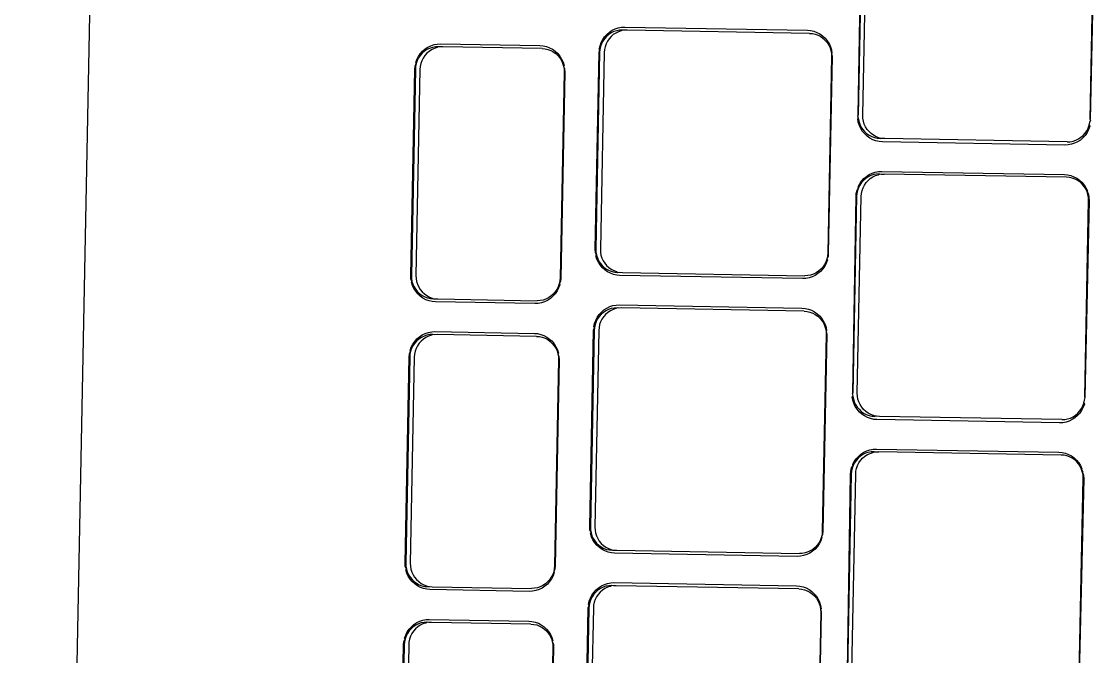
# Model space of a CAD drawing. Header units: millimetres. Extents: x 44692 to 659456, y -26273 to 96111.
# Drawn here: x 257766.3 to 257830.8, y -11809.5 to -11771.4 of the extents above; entities that cross this region are included whole.
import ezdxf

# ---------------------------------------------------------------- set-up
doc = ezdxf.new("R2010")
doc.units = ezdxf.units.MM
doc.header["$LTSCALE"] = 100
doc.layers.add('Muebles', color=112, linetype='Continuous')

msp = doc.modelspace()

# ---------------------------------------------------------------- linework, layer by layer
at = {"layer": 'Muebles'}
for p, q in [((257771.133, -11734.54), (257766.327, -11981.102)), ((257816.834, -11765.188), (257816.604, -11776.993)), ((257816.604, -11776.993), (257816.799, -11765.203)), ((257816.877, -11776.998), (257817.107, -11765.192)), ((257830.541, -11777.239), (257830.771, -11765.433)), ((257830.806, -11765.45), (257830.541, -11777.239)), ((257801.821, -11771.895), (257802.001, -11771.809)), ((257802.001, -11771.809), (257802.191, -11771.747)), ((257802.191, -11771.747), (257802.387, -11771.711)), ((257802.387, -11771.711), (257802.58, -11771.702)), ((257802.58, -11771.702), (257813.552, -11771.895)), ((257801.16, -11772.633), (257801.252, -11772.452)), ((257801.252, -11772.452), (257801.366, -11772.286)), ((257801.363, -11772.398), (257801.262, -11772.546)), ((257801.482, -11772.265), (257801.363, -11772.398)), ((257801.366, -11772.286), (257801.5, -11772.136)), ((257801.617, -11772.149), (257801.482, -11772.265)), ((257801.5, -11772.136), (257801.653, -11772.005)), ((257801.636, -11772.403), (257801.535, -11772.55)), ((257801.766, -11772.052), (257801.617, -11772.149)), ((257801.755, -11772.27), (257801.636, -11772.403)), ((257801.653, -11772.005), (257801.821, -11771.895)), ((257801.89, -11772.154), (257801.755, -11772.27)), ((257801.926, -11771.975), (257801.766, -11772.052)), ((257802.039, -11772.057), (257801.89, -11772.154)), ((257802.095, -11771.92), (257801.926, -11771.975)), ((257802.199, -11771.98), (257802.039, -11772.057)), ((257802.269, -11771.888), (257802.095, -11771.92)), ((257802.368, -11771.925), (257802.199, -11771.98)), ((257802.446, -11771.88), (257802.269, -11771.888)), ((257802.446, -11771.88), (257802.368, -11771.925)), ((257802.542, -11771.893), (257802.446, -11771.88)), ((257802.719, -11771.884), (257802.542, -11771.893)), ((257813.679, -11772.078), (257802.719, -11771.884)), ((257813.552, -11771.895), (257813.745, -11771.912)), ((257813.679, -11772.078), (257813.855, -11772.093)), ((257813.745, -11771.912), (257813.939, -11771.954)), ((257813.855, -11772.093), (257814.028, -11772.131)), ((257813.939, -11771.954), (257814.126, -11772.023)), ((257814.028, -11772.131), (257814.194, -11772.191)), ((257814.126, -11772.023), (257814.303, -11772.115)), ((257814.194, -11772.191), (257814.351, -11772.274)), ((257814.303, -11772.115), (257814.467, -11772.231)), ((257814.351, -11772.274), (257814.497, -11772.376)), ((257814.467, -11772.231), (257814.614, -11772.367)), ((257814.497, -11772.376), (257814.627, -11772.497)), ((257814.614, -11772.367), (257814.743, -11772.522)), ((257790.428, -11773.146), (257790.58, -11773.014)), ((257790.694, -11773.055), (257790.545, -11773.153)), ((257790.58, -11773.014), (257790.748, -11772.903)), ((257790.854, -11772.978), (257790.694, -11773.055)), ((257790.748, -11772.903), (257790.929, -11772.816)), ((257790.967, -11773.06), (257790.818, -11773.158)), ((257791.023, -11772.922), (257790.854, -11772.978)), ((257790.929, -11772.816), (257791.119, -11772.753)), ((257791.128, -11772.983), (257790.967, -11773.06)), ((257791.197, -11772.89), (257791.023, -11772.922)), ((257791.119, -11772.753), (257791.315, -11772.717)), ((257791.296, -11772.927), (257791.128, -11772.983)), ((257791.374, -11772.881), (257791.197, -11772.89)), ((257791.374, -11772.881), (257791.296, -11772.927)), ((257791.315, -11772.717), (257791.508, -11772.707)), ((257791.47, -11772.895), (257791.374, -11772.881)), ((257791.647, -11772.886), (257791.47, -11772.895)), ((257791.508, -11772.707), (257797.484, -11772.813)), ((257797.612, -11772.991), (257791.647, -11772.886)), ((257797.484, -11772.813), (257797.677, -11772.829)), ((257797.612, -11772.991), (257797.788, -11773.006)), ((257797.677, -11772.829), (257797.872, -11772.873)), ((257797.788, -11773.006), (257797.961, -11773.045)), ((257797.872, -11772.873), (257798.059, -11772.942)), ((257797.961, -11773.045), (257798.127, -11773.106)), ((257798.059, -11772.942), (257798.236, -11773.035)), ((257798.127, -11773.106), (257798.284, -11773.189)), ((257798.236, -11773.035), (257798.4, -11773.152)), ((257801.032, -11773.219), (257801.082, -11773.05)), ((257801.049, -11773.022), (257801.092, -11772.824)), ((257801.082, -11773.05), (257801.049, -11773.022)), ((257801.082, -11773.05), (257801.067, -11773.229)), ((257801.12, -11772.874), (257801.082, -11773.05)), ((257801.092, -11772.824), (257801.16, -11772.633)), ((257801.18, -11772.705), (257801.12, -11772.874)), ((257801.262, -11772.546), (257801.18, -11772.705)), ((257801.355, -11773.055), (257801.34, -11773.234)), ((257801.393, -11772.879), (257801.355, -11773.055)), ((257801.453, -11772.71), (257801.393, -11772.879)), ((257801.535, -11772.55), (257801.453, -11772.71)), ((257814.627, -11772.497), (257814.741, -11772.634)), ((257814.741, -11772.634), (257814.836, -11772.785)), ((257814.743, -11772.522), (257814.85, -11772.692)), ((257814.836, -11772.785), (257814.911, -11772.948)), ((257814.85, -11772.692), (257814.935, -11772.876)), ((257814.911, -11772.948), (257814.965, -11773.119)), ((257814.935, -11772.876), (257814.995, -11773.069)), ((257814.965, -11773.119), (257814.996, -11773.295)), ((257814.995, -11773.069), (257815.03, -11773.269)), ((257790.02, -11773.84), (257790.087, -11773.648)), ((257790.108, -11773.715), (257790.048, -11773.886)), ((257790.087, -11773.648), (257790.179, -11773.466)), ((257790.19, -11773.554), (257790.108, -11773.715)), ((257790.179, -11773.466), (257790.293, -11773.297)), ((257790.291, -11773.405), (257790.19, -11773.554)), ((257790.41, -11773.271), (257790.291, -11773.405)), ((257790.293, -11773.297), (257790.428, -11773.146)), ((257790.381, -11773.72), (257790.321, -11773.891)), ((257790.463, -11773.559), (257790.381, -11773.72)), ((257790.545, -11773.153), (257790.41, -11773.271)), ((257790.564, -11773.41), (257790.463, -11773.559)), ((257790.683, -11773.275), (257790.564, -11773.41)), ((257790.818, -11773.158), (257790.683, -11773.275)), ((257798.284, -11773.189), (257798.429, -11773.292)), ((257798.4, -11773.152), (257798.547, -11773.289)), ((257798.429, -11773.292), (257798.56, -11773.414)), ((257798.547, -11773.289), (257798.676, -11773.445)), ((257798.56, -11773.414), (257798.674, -11773.553)), ((257798.674, -11773.553), (257798.769, -11773.705)), ((257798.676, -11773.445), (257798.783, -11773.617)), ((257798.769, -11773.705), (257798.844, -11773.87)), ((257798.783, -11773.617), (257798.868, -11773.802)), ((257800.802, -11785.036), (257801.032, -11773.219)), ((257801.067, -11773.229), (257800.837, -11785.034)), ((257801.34, -11773.234), (257801.11, -11785.039)), ((257815.004, -11773.475), (257814.774, -11785.28)), ((257815.039, -11773.466), (257814.809, -11785.283)), ((257815.03, -11773.269), (257814.996, -11773.295)), ((257814.996, -11773.295), (257815.004, -11773.475)), ((257814.996, -11773.295), (257815.039, -11773.466)), ((257789.719, -11786.612), (257789.96, -11774.238)), ((257789.995, -11774.244), (257789.754, -11786.606)), ((257789.96, -11774.238), (257789.977, -11774.04)), ((257789.977, -11774.04), (257790.048, -11773.886)), ((257790.01, -11774.064), (257789.995, -11774.244)), ((257790.048, -11773.886), (257790.01, -11774.064)), ((257790.048, -11773.886), (257790.02, -11773.84)), ((257790.268, -11774.249), (257790.027, -11786.611)), ((257790.283, -11774.068), (257790.268, -11774.249)), ((257790.321, -11773.891), (257790.283, -11774.068)), ((257798.937, -11774.402), (257798.696, -11786.764)), ((257798.972, -11774.397), (257798.731, -11786.77)), ((257798.844, -11773.87), (257798.898, -11774.042)), ((257798.868, -11773.802), (257798.928, -11773.997)), ((257798.928, -11773.997), (257798.898, -11774.042)), ((257798.898, -11774.042), (257798.929, -11774.221)), ((257798.898, -11774.042), (257798.963, -11774.199)), ((257798.929, -11774.221), (257798.937, -11774.402)), ((257798.963, -11774.199), (257798.972, -11774.397)), ((257816.604, -11776.993), (257816.568, -11777.02)), ((257816.568, -11777.02), (257816.612, -11777.172)), ((257816.577, -11777.217), (257816.612, -11777.172)), ((257816.612, -11777.417), (257816.577, -11777.217)), ((257816.612, -11777.172), (257816.643, -11777.349)), ((257816.673, -11777.61), (257816.612, -11777.417)), ((257816.643, -11777.349), (257816.697, -11777.52)), ((257816.757, -11777.794), (257816.673, -11777.61)), ((257816.697, -11777.52), (257816.772, -11777.683)), ((257816.885, -11777.177), (257816.877, -11776.998)), ((257816.916, -11777.354), (257816.885, -11777.177)), ((257816.97, -11777.525), (257816.916, -11777.354)), ((257817.045, -11777.688), (257816.97, -11777.525)), ((257830.428, -11777.763), (257830.488, -11777.593)), ((257830.488, -11777.593), (257830.526, -11777.418)), ((257830.488, -11777.593), (257830.518, -11777.657)), ((257830.526, -11777.418), (257830.575, -11777.273)), ((257830.575, -11777.273), (257830.541, -11777.239)), ((257816.865, -11777.964), (257816.757, -11777.794)), ((257816.772, -11777.683), (257816.867, -11777.834)), ((257816.994, -11778.119), (257816.865, -11777.964)), ((257816.867, -11777.834), (257816.981, -11777.971)), ((257816.981, -11777.971), (257817.111, -11778.092)), ((257817.141, -11778.255), (257816.994, -11778.119)), ((257817.14, -11777.839), (257817.045, -11777.688)), ((257817.111, -11778.092), (257817.257, -11778.194)), ((257817.254, -11777.976), (257817.14, -11777.839)), ((257817.304, -11778.371), (257817.141, -11778.255)), ((257817.384, -11778.097), (257817.254, -11777.976)), ((257817.257, -11778.194), (257817.414, -11778.276)), ((257817.53, -11778.199), (257817.384, -11778.097)), ((257817.414, -11778.276), (257817.58, -11778.337)), ((257817.687, -11778.281), (257817.53, -11778.199)), ((257817.853, -11778.342), (257817.687, -11778.281)), ((257829.991, -11778.319), (257830.126, -11778.203)), ((257830.242, -11778.2), (257830.107, -11778.35)), ((257830.126, -11778.203), (257830.245, -11778.07)), ((257830.356, -11778.034), (257830.242, -11778.2)), ((257830.245, -11778.07), (257830.346, -11777.922)), ((257830.346, -11777.922), (257830.428, -11777.763)), ((257830.448, -11777.853), (257830.356, -11778.034)), ((257830.518, -11777.657), (257830.448, -11777.853)), ((257817.481, -11778.463), (257817.304, -11778.371)), ((257817.669, -11778.532), (257817.481, -11778.463)), ((257817.58, -11778.337), (257817.753, -11778.375)), ((257817.863, -11778.574), (257817.669, -11778.532)), ((257817.753, -11778.375), (257817.929, -11778.39)), ((257817.929, -11778.39), (257817.853, -11778.342)), ((257818.056, -11778.591), (257817.863, -11778.574)), ((257818.026, -11778.38), (257817.929, -11778.39)), ((257818.202, -11778.395), (257818.026, -11778.38)), ((257829.027, -11778.784), (257818.056, -11778.591)), ((257829.162, -11778.588), (257818.202, -11778.395)), ((257829.221, -11778.775), (257829.027, -11778.784)), ((257829.162, -11778.588), (257829.339, -11778.58)), ((257829.417, -11778.739), (257829.221, -11778.775)), ((257829.339, -11778.58), (257829.513, -11778.548)), ((257829.606, -11778.677), (257829.417, -11778.739)), ((257829.513, -11778.548), (257829.682, -11778.493)), ((257829.787, -11778.591), (257829.606, -11778.677)), ((257829.682, -11778.493), (257829.842, -11778.416)), ((257829.955, -11778.481), (257829.787, -11778.591)), ((257829.842, -11778.416), (257829.991, -11778.319)), ((257830.107, -11778.35), (257829.955, -11778.481)), ((257816.807, -11780.946), (257816.941, -11780.796)), ((257817.059, -11780.785), (257816.924, -11780.901)), ((257816.941, -11780.796), (257817.094, -11780.665)), ((257817.208, -11780.688), (257817.059, -11780.785)), ((257817.094, -11780.665), (257817.262, -11780.555)), ((257817.197, -11780.906), (257817.332, -11780.79)), ((257817.368, -11780.611), (257817.208, -11780.688)), ((257817.262, -11780.555), (257817.442, -11780.469)), ((257817.332, -11780.79), (257817.481, -11780.693)), ((257817.537, -11780.557), (257817.368, -11780.611)), ((257817.442, -11780.469), (257817.632, -11780.407)), ((257817.481, -11780.693), (257817.641, -11780.616)), ((257817.711, -11780.525), (257817.537, -11780.557)), ((257817.632, -11780.407), (257817.828, -11780.371)), ((257817.641, -11780.616), (257817.81, -11780.561)), ((257817.887, -11780.516), (257817.711, -11780.525)), ((257817.81, -11780.561), (257817.887, -11780.516)), ((257817.828, -11780.371), (257818.021, -11780.362)), ((257817.887, -11780.516), (257817.984, -11780.529)), ((257817.984, -11780.529), (257818.16, -11780.521)), ((257818.021, -11780.362), (257828.993, -11780.555)), ((257829.121, -11780.714), (257818.16, -11780.521)), ((257828.993, -11780.555), (257829.186, -11780.572)), ((257829.297, -11780.729), (257829.121, -11780.714)), ((257829.186, -11780.572), (257829.38, -11780.614)), ((257829.47, -11780.767), (257829.297, -11780.729)), ((257829.38, -11780.614), (257829.567, -11780.683)), ((257829.636, -11780.828), (257829.47, -11780.767)), ((257829.567, -11780.683), (257829.744, -11780.775)), ((257829.793, -11780.91), (257829.636, -11780.828)), ((257829.744, -11780.775), (257829.908, -11780.891)), ((257816.49, -11781.682), (257816.533, -11781.484)), ((257816.533, -11781.484), (257816.622, -11781.342)), ((257816.622, -11781.342), (257816.562, -11781.511)), ((257816.601, -11781.293), (257816.693, -11781.112)), ((257816.622, -11781.342), (257816.601, -11781.293)), ((257816.703, -11781.182), (257816.622, -11781.342)), ((257816.693, -11781.112), (257816.807, -11780.946)), ((257816.805, -11781.034), (257816.703, -11781.182)), ((257816.924, -11780.901), (257816.805, -11781.034)), ((257816.835, -11781.516), (257816.895, -11781.346)), ((257816.895, -11781.346), (257816.976, -11781.187)), ((257816.976, -11781.187), (257817.078, -11781.039)), ((257817.078, -11781.039), (257817.197, -11780.906)), ((257829.938, -11781.012), (257829.793, -11780.91)), ((257829.908, -11780.891), (257830.055, -11781.027)), ((257830.069, -11781.133), (257829.938, -11781.012)), ((257830.055, -11781.027), (257830.184, -11781.182)), ((257830.183, -11781.27), (257830.069, -11781.133)), ((257830.278, -11781.421), (257830.183, -11781.27)), ((257830.184, -11781.182), (257830.291, -11781.352)), ((257830.353, -11781.584), (257830.278, -11781.421)), ((257830.291, -11781.352), (257830.376, -11781.536)), ((257816.509, -11781.865), (257816.279, -11793.671)), ((257816.279, -11793.671), (257816.474, -11781.879)), ((257816.474, -11781.879), (257816.49, -11781.682)), ((257816.524, -11781.686), (257816.509, -11781.865)), ((257816.562, -11781.511), (257816.524, -11781.686)), ((257816.552, -11793.676), (257816.782, -11781.87)), ((257816.782, -11781.87), (257816.797, -11781.691)), ((257816.797, -11781.691), (257816.835, -11781.516)), ((257830.216, -11793.917), (257830.446, -11782.111)), ((257830.48, -11782.126), (257830.216, -11793.917)), ((257830.376, -11781.536), (257830.353, -11781.584)), ((257830.407, -11781.755), (257830.353, -11781.584)), ((257830.353, -11781.584), (257830.437, -11781.729)), ((257830.438, -11781.932), (257830.407, -11781.755)), ((257830.437, -11781.729), (257830.472, -11781.929)), ((257830.446, -11782.111), (257830.438, -11781.932)), ((257830.472, -11781.929), (257830.48, -11782.126)), ((257800.811, -11785.233), (257800.802, -11785.036)), ((257800.876, -11785.391), (257800.811, -11785.233)), ((257800.837, -11785.034), (257800.845, -11785.214)), ((257800.845, -11785.214), (257800.876, -11785.391)), ((257801.11, -11785.039), (257801.118, -11785.219)), ((257801.118, -11785.219), (257801.149, -11785.395)), ((257814.774, -11785.28), (257814.759, -11785.459)), ((257814.809, -11785.283), (257814.792, -11785.48)), ((257800.846, -11785.433), (257800.876, -11785.391)), ((257800.907, -11785.626), (257800.846, -11785.433)), ((257800.876, -11785.391), (257800.93, -11785.562)), ((257800.991, -11785.81), (257800.907, -11785.626)), ((257800.93, -11785.562), (257801.005, -11785.724)), ((257801.099, -11785.98), (257800.991, -11785.81)), ((257801.005, -11785.724), (257801.1, -11785.875)), ((257801.227, -11786.135), (257801.099, -11785.98)), ((257801.1, -11785.875), (257801.214, -11786.012)), ((257801.149, -11785.395), (257801.203, -11785.567)), ((257801.203, -11785.567), (257801.278, -11785.729)), ((257801.214, -11786.012), (257801.345, -11786.133)), ((257801.278, -11785.729), (257801.373, -11785.88)), ((257801.373, -11785.88), (257801.487, -11786.017)), ((257801.487, -11786.017), (257801.618, -11786.138)), ((257814.58, -11785.964), (257814.478, -11786.111)), ((257814.661, -11785.804), (257814.58, -11785.964)), ((257814.682, -11785.869), (257814.59, -11786.05)), ((257814.721, -11785.635), (257814.661, -11785.804)), ((257814.75, -11785.678), (257814.682, -11785.869)), ((257814.759, -11785.459), (257814.721, -11785.635)), ((257814.792, -11785.48), (257814.721, -11785.635)), ((257814.721, -11785.635), (257814.75, -11785.678)), ((257789.728, -11786.81), (257789.719, -11786.612)), ((257789.754, -11786.606), (257789.762, -11786.787)), ((257790.027, -11786.611), (257790.035, -11786.792)), ((257801.375, -11786.271), (257801.227, -11786.135)), ((257801.345, -11786.133), (257801.49, -11786.236)), ((257801.538, -11786.387), (257801.375, -11786.271)), ((257801.49, -11786.236), (257801.647, -11786.318)), ((257801.715, -11786.479), (257801.538, -11786.387)), ((257801.618, -11786.138), (257801.763, -11786.24)), ((257801.647, -11786.318), (257801.813, -11786.379)), ((257801.902, -11786.548), (257801.715, -11786.479)), ((257801.763, -11786.24), (257801.92, -11786.323)), ((257801.813, -11786.379), (257801.986, -11786.417)), ((257802.097, -11786.59), (257801.902, -11786.548)), ((257801.92, -11786.323), (257802.086, -11786.383)), ((257801.986, -11786.417), (257802.162, -11786.432)), ((257802.086, -11786.383), (257802.162, -11786.432)), ((257802.29, -11786.607), (257802.097, -11786.59)), ((257802.162, -11786.432), (257802.259, -11786.421)), ((257802.259, -11786.421), (257802.435, -11786.436)), ((257813.261, -11786.8), (257802.29, -11786.607)), ((257802.435, -11786.436), (257813.396, -11786.63)), ((257813.572, -11786.621), (257813.396, -11786.63)), ((257813.746, -11786.589), (257813.572, -11786.621)), ((257813.915, -11786.534), (257813.746, -11786.589)), ((257814.021, -11786.607), (257813.84, -11786.693)), ((257814.075, -11786.458), (257813.915, -11786.534)), ((257814.189, -11786.497), (257814.021, -11786.607)), ((257814.224, -11786.36), (257814.075, -11786.458)), ((257814.341, -11786.366), (257814.189, -11786.497)), ((257814.359, -11786.244), (257814.224, -11786.36)), ((257814.476, -11786.216), (257814.341, -11786.366)), ((257814.478, -11786.111), (257814.359, -11786.244)), ((257814.59, -11786.05), (257814.476, -11786.216)), ((257789.793, -11786.966), (257789.728, -11786.81)), ((257789.762, -11786.787), (257789.793, -11786.966)), ((257789.763, -11787.011), (257789.793, -11786.966)), ((257789.823, -11787.206), (257789.763, -11787.011)), ((257789.793, -11786.966), (257789.847, -11787.138)), ((257789.908, -11787.391), (257789.823, -11787.206)), ((257789.847, -11787.138), (257789.922, -11787.303)), ((257789.922, -11787.303), (257790.017, -11787.455)), ((257790.035, -11786.792), (257790.066, -11786.97)), ((257790.066, -11786.97), (257790.12, -11787.143)), ((257790.12, -11787.143), (257790.195, -11787.307)), ((257790.195, -11787.307), (257790.29, -11787.46)), ((257798.582, -11787.293), (257798.501, -11787.454)), ((257798.643, -11787.122), (257798.582, -11787.293)), ((257798.671, -11787.169), (257798.603, -11787.361)), ((257798.681, -11786.944), (257798.643, -11787.122)), ((257798.714, -11786.969), (257798.643, -11787.122)), ((257798.643, -11787.122), (257798.671, -11787.169)), ((257798.696, -11786.764), (257798.681, -11786.944)), ((257798.731, -11786.77), (257798.714, -11786.969)), ((257813.454, -11786.791), (257813.261, -11786.8)), ((257813.65, -11786.755), (257813.454, -11786.791)), ((257813.84, -11786.693), (257813.65, -11786.755)), ((257790.015, -11787.563), (257789.908, -11787.391)), ((257790.144, -11787.72), (257790.015, -11787.563)), ((257790.017, -11787.455), (257790.131, -11787.594)), ((257790.131, -11787.594), (257790.262, -11787.716)), ((257790.291, -11787.857), (257790.144, -11787.72)), ((257790.262, -11787.716), (257790.407, -11787.819)), ((257790.29, -11787.46), (257790.404, -11787.598)), ((257790.454, -11787.974), (257790.291, -11787.857)), ((257790.404, -11787.598), (257790.535, -11787.72)), ((257790.407, -11787.819), (257790.564, -11787.902)), ((257790.535, -11787.72), (257790.68, -11787.824)), ((257790.564, -11787.902), (257790.73, -11787.963)), ((257790.68, -11787.824), (257790.837, -11787.907)), ((257790.837, -11787.907), (257791.003, -11787.968)), ((257797.996, -11787.953), (257797.836, -11788.03)), ((257798.145, -11787.855), (257797.996, -11787.953)), ((257798.263, -11787.863), (257798.111, -11787.995)), ((257798.281, -11787.737), (257798.145, -11787.855)), ((257798.397, -11787.711), (257798.263, -11787.863)), ((257798.4, -11787.603), (257798.281, -11787.737)), ((257798.512, -11787.543), (257798.397, -11787.711)), ((257798.501, -11787.454), (257798.4, -11787.603)), ((257798.603, -11787.361), (257798.512, -11787.543)), ((257790.631, -11788.067), (257790.454, -11787.974)), ((257790.819, -11788.136), (257790.631, -11788.067)), ((257790.73, -11787.963), (257790.903, -11788.002)), ((257791.013, -11788.18), (257790.819, -11788.136)), ((257790.903, -11788.002), (257791.079, -11788.017)), ((257791.003, -11787.968), (257791.079, -11788.017)), ((257791.206, -11788.196), (257791.013, -11788.18)), ((257791.079, -11788.017), (257791.176, -11788.006)), ((257791.176, -11788.006), (257791.352, -11788.021)), ((257797.183, -11788.301), (257791.206, -11788.196)), ((257791.352, -11788.021), (257797.317, -11788.127)), ((257797.376, -11788.292), (257797.183, -11788.301)), ((257797.494, -11788.118), (257797.317, -11788.127)), ((257797.572, -11788.255), (257797.376, -11788.292)), ((257797.668, -11788.086), (257797.494, -11788.118)), ((257797.762, -11788.193), (257797.572, -11788.255)), ((257797.836, -11788.03), (257797.668, -11788.086)), ((257797.943, -11788.106), (257797.762, -11788.193)), ((257798.111, -11787.995), (257797.943, -11788.106)), ((257801.328, -11788.681), (257801.496, -11788.571)), ((257801.496, -11788.571), (257801.676, -11788.485)), ((257801.77, -11788.598), (257801.601, -11788.653)), ((257801.676, -11788.485), (257801.866, -11788.423)), ((257801.944, -11788.566), (257801.77, -11788.598)), ((257801.866, -11788.423), (257802.062, -11788.387)), ((257802.121, -11788.557), (257801.944, -11788.566)), ((257802.121, -11788.557), (257802.043, -11788.603)), ((257802.062, -11788.387), (257802.255, -11788.378)), ((257802.217, -11788.571), (257802.121, -11788.557)), ((257802.394, -11788.562), (257802.217, -11788.571)), ((257802.255, -11788.378), (257813.227, -11788.571)), ((257813.354, -11788.756), (257802.394, -11788.562)), ((257813.227, -11788.571), (257813.419, -11788.588)), ((257813.419, -11788.588), (257813.614, -11788.63)), ((257800.835, -11789.309), (257800.927, -11789.128)), ((257800.937, -11789.223), (257800.855, -11789.383)), ((257800.927, -11789.128), (257801.041, -11788.962)), ((257801.038, -11789.076), (257800.937, -11789.223)), ((257801.157, -11788.943), (257801.038, -11789.076)), ((257801.041, -11788.962), (257801.175, -11788.812)), ((257801.21, -11789.228), (257801.128, -11789.388)), ((257801.292, -11788.827), (257801.157, -11788.943)), ((257801.175, -11788.812), (257801.328, -11788.681)), ((257801.311, -11789.081), (257801.21, -11789.228)), ((257801.441, -11788.729), (257801.292, -11788.827)), ((257801.43, -11788.948), (257801.311, -11789.081)), ((257801.565, -11788.831), (257801.43, -11788.948)), ((257801.601, -11788.653), (257801.441, -11788.729)), ((257801.714, -11788.734), (257801.565, -11788.831)), ((257801.874, -11788.658), (257801.714, -11788.734)), ((257802.043, -11788.603), (257801.874, -11788.658)), ((257813.354, -11788.756), (257813.53, -11788.77)), ((257813.53, -11788.77), (257813.703, -11788.809)), ((257813.614, -11788.63), (257813.801, -11788.699)), ((257813.703, -11788.809), (257813.869, -11788.869)), ((257813.801, -11788.699), (257813.978, -11788.791)), ((257813.869, -11788.869), (257814.026, -11788.951)), ((257813.978, -11788.791), (257814.142, -11788.907)), ((257814.026, -11788.951), (257814.171, -11789.054)), ((257814.142, -11788.907), (257814.289, -11789.043)), ((257814.171, -11789.054), (257814.302, -11789.175)), ((257814.289, -11789.043), (257814.417, -11789.198)), ((257814.302, -11789.175), (257814.416, -11789.312)), ((257814.417, -11789.198), (257814.525, -11789.368)), ((257800.707, -11789.895), (257800.757, -11789.728)), ((257800.724, -11789.698), (257800.767, -11789.5)), ((257800.757, -11789.728), (257800.724, -11789.698)), ((257800.757, -11789.728), (257800.742, -11789.907)), ((257800.795, -11789.552), (257800.757, -11789.728)), ((257800.767, -11789.5), (257800.835, -11789.309)), ((257800.855, -11789.383), (257800.795, -11789.552)), ((257801.03, -11789.733), (257801.015, -11789.912)), ((257801.068, -11789.557), (257801.03, -11789.733)), ((257801.128, -11789.388), (257801.068, -11789.557)), ((257814.416, -11789.312), (257814.511, -11789.463)), ((257814.511, -11789.463), (257814.586, -11789.625)), ((257814.525, -11789.368), (257814.61, -11789.552)), ((257814.586, -11789.625), (257814.64, -11789.796)), ((257814.61, -11789.552), (257814.67, -11789.745)), ((257814.64, -11789.796), (257814.671, -11789.973)), ((257814.67, -11789.745), (257814.705, -11789.945)), ((257789.956, -11790.574), (257790.091, -11790.422)), ((257790.209, -11790.429), (257790.073, -11790.547)), ((257790.091, -11790.422), (257790.243, -11790.29)), ((257790.358, -11790.331), (257790.209, -11790.429)), ((257790.243, -11790.29), (257790.411, -11790.179)), ((257790.482, -11790.434), (257790.346, -11790.551)), ((257790.518, -11790.254), (257790.358, -11790.331)), ((257790.411, -11790.179), (257790.592, -11790.092)), ((257790.631, -11790.336), (257790.482, -11790.434)), ((257790.686, -11790.198), (257790.518, -11790.254)), ((257790.592, -11790.092), (257790.782, -11790.03)), ((257790.791, -11790.259), (257790.631, -11790.336)), ((257790.86, -11790.166), (257790.686, -11790.198)), ((257790.782, -11790.03), (257790.978, -11789.993)), ((257790.959, -11790.203), (257790.791, -11790.259)), ((257791.037, -11790.157), (257790.86, -11790.166)), ((257791.037, -11790.157), (257790.959, -11790.203)), ((257790.978, -11789.993), (257791.171, -11789.984)), ((257791.133, -11790.171), (257791.037, -11790.157)), ((257791.31, -11790.162), (257791.133, -11790.171)), ((257791.171, -11789.984), (257797.148, -11790.089)), ((257797.275, -11790.267), (257791.31, -11790.162)), ((257797.148, -11790.089), (257797.341, -11790.106)), ((257797.275, -11790.267), (257797.451, -11790.282)), ((257797.341, -11790.106), (257797.535, -11790.149)), ((257797.451, -11790.282), (257797.624, -11790.321)), ((257797.535, -11790.149), (257797.723, -11790.218)), ((257797.624, -11790.321), (257797.79, -11790.382)), ((257797.723, -11790.218), (257797.9, -11790.311)), ((257797.79, -11790.382), (257797.947, -11790.465)), ((257797.9, -11790.311), (257798.063, -11790.428)), ((257797.947, -11790.465), (257798.092, -11790.568)), ((257798.063, -11790.428), (257798.21, -11790.566)), ((257800.477, -11801.712), (257800.707, -11789.895)), ((257800.742, -11789.907), (257800.512, -11801.712)), ((257801.015, -11789.912), (257800.785, -11801.717)), ((257814.679, -11790.153), (257814.449, -11801.958)), ((257814.714, -11790.142), (257814.484, -11801.959)), ((257814.705, -11789.945), (257814.671, -11789.973)), ((257814.671, -11789.973), (257814.679, -11790.153)), ((257814.671, -11789.973), (257814.714, -11790.142)), ((257789.64, -11791.316), (257789.711, -11791.162)), ((257789.711, -11791.162), (257789.673, -11791.34)), ((257789.683, -11791.116), (257789.751, -11790.924)), ((257789.711, -11791.162), (257789.683, -11791.116)), ((257789.772, -11790.991), (257789.711, -11791.162)), ((257789.751, -11790.924), (257789.842, -11790.742)), ((257789.853, -11790.83), (257789.772, -11790.991)), ((257789.842, -11790.742), (257789.956, -11790.574)), ((257789.954, -11790.681), (257789.853, -11790.83)), ((257789.984, -11791.167), (257789.946, -11791.344)), ((257790.073, -11790.547), (257789.954, -11790.681)), ((257790.045, -11790.996), (257789.984, -11791.167)), ((257790.126, -11790.835), (257790.045, -11790.996)), ((257790.227, -11790.686), (257790.126, -11790.835)), ((257790.346, -11790.551), (257790.227, -11790.686)), ((257798.092, -11790.568), (257798.223, -11790.69)), ((257798.21, -11790.566), (257798.339, -11790.722)), ((257798.223, -11790.69), (257798.337, -11790.829)), ((257798.337, -11790.829), (257798.432, -11790.981)), ((257798.339, -11790.722), (257798.446, -11790.894)), ((257798.432, -11790.981), (257798.507, -11791.146)), ((257798.446, -11790.894), (257798.531, -11791.079)), ((257798.507, -11791.146), (257798.561, -11791.318)), ((257798.531, -11791.079), (257798.591, -11791.274)), ((257789.382, -11803.888), (257789.623, -11791.515)), ((257789.658, -11791.52), (257789.417, -11803.882)), ((257789.623, -11791.515), (257789.64, -11791.316)), ((257789.673, -11791.34), (257789.658, -11791.52)), ((257789.931, -11791.525), (257789.69, -11803.887)), ((257789.946, -11791.344), (257789.931, -11791.525)), ((257798.6, -11791.678), (257798.359, -11804.04)), ((257798.635, -11791.674), (257798.394, -11804.047)), ((257798.591, -11791.274), (257798.561, -11791.318)), ((257798.561, -11791.318), (257798.592, -11791.497)), ((257798.561, -11791.318), (257798.626, -11791.475)), ((257798.592, -11791.497), (257798.6, -11791.678)), ((257798.626, -11791.475), (257798.635, -11791.674)), ((257816.279, -11793.671), (257816.243, -11793.696)), ((257816.243, -11793.696), (257816.287, -11793.85)), ((257816.56, -11793.855), (257816.552, -11793.676)), ((257816.252, -11793.893), (257816.287, -11793.85)), ((257816.287, -11794.093), (257816.252, -11793.893)), ((257816.287, -11793.85), (257816.318, -11794.027)), ((257816.348, -11794.286), (257816.287, -11794.093)), ((257816.318, -11794.027), (257816.371, -11794.198)), ((257816.432, -11794.47), (257816.348, -11794.286)), ((257816.371, -11794.198), (257816.446, -11794.361)), ((257816.446, -11794.361), (257816.542, -11794.512)), ((257816.591, -11794.032), (257816.56, -11793.855)), ((257816.644, -11794.203), (257816.591, -11794.032)), ((257816.72, -11794.365), (257816.644, -11794.203)), ((257816.815, -11794.516), (257816.72, -11794.365)), ((257830.102, -11794.44), (257830.163, -11794.271)), ((257830.193, -11794.333), (257830.123, -11794.529)), ((257830.163, -11794.271), (257830.201, -11794.096)), ((257830.163, -11794.271), (257830.193, -11794.333)), ((257830.201, -11794.096), (257830.25, -11793.949)), ((257830.25, -11793.949), (257830.216, -11793.917)), ((257816.54, -11794.64), (257816.432, -11794.47)), ((257816.669, -11794.795), (257816.54, -11794.64)), ((257816.542, -11794.512), (257816.656, -11794.649)), ((257816.656, -11794.649), (257816.786, -11794.77)), ((257816.816, -11794.931), (257816.669, -11794.795)), ((257816.786, -11794.77), (257816.931, -11794.872)), ((257816.929, -11794.654), (257816.815, -11794.516)), ((257816.979, -11795.047), (257816.816, -11794.931)), ((257817.059, -11794.774), (257816.929, -11794.654)), ((257816.931, -11794.872), (257817.088, -11794.954)), ((257817.156, -11795.139), (257816.979, -11795.047)), ((257817.204, -11794.877), (257817.059, -11794.774)), ((257817.088, -11794.954), (257817.255, -11795.015)), ((257817.362, -11794.959), (257817.204, -11794.877)), ((257817.255, -11795.015), (257817.427, -11795.053)), ((257817.528, -11795.02), (257817.362, -11794.959)), ((257817.604, -11795.068), (257817.528, -11795.02)), ((257829.517, -11795.094), (257829.666, -11794.997)), ((257829.782, -11795.026), (257829.63, -11795.157)), ((257829.666, -11794.997), (257829.801, -11794.881)), ((257829.917, -11794.876), (257829.782, -11795.026)), ((257829.801, -11794.881), (257829.92, -11794.748)), ((257830.031, -11794.71), (257829.917, -11794.876)), ((257829.92, -11794.748), (257830.021, -11794.6)), ((257830.021, -11794.6), (257830.102, -11794.44)), ((257830.123, -11794.529), (257830.031, -11794.71)), ((257817.344, -11795.208), (257817.156, -11795.139)), ((257817.538, -11795.25), (257817.344, -11795.208)), ((257817.427, -11795.053), (257817.604, -11795.068)), ((257817.731, -11795.267), (257817.538, -11795.25)), ((257817.701, -11795.058), (257817.604, -11795.068)), ((257817.877, -11795.073), (257817.701, -11795.058)), ((257828.702, -11795.46), (257817.731, -11795.267)), ((257828.837, -11795.266), (257817.877, -11795.073)), ((257828.896, -11795.451), (257828.702, -11795.46)), ((257828.837, -11795.266), (257829.014, -11795.257)), ((257829.092, -11795.415), (257828.896, -11795.451)), ((257829.014, -11795.257), (257829.188, -11795.225)), ((257829.281, -11795.353), (257829.092, -11795.415)), ((257829.188, -11795.225), (257829.356, -11795.171)), ((257829.462, -11795.267), (257829.281, -11795.353)), ((257829.356, -11795.171), (257829.517, -11795.094)), ((257829.63, -11795.157), (257829.462, -11795.267)), ((257816.368, -11797.788), (257816.482, -11797.622)), ((257816.599, -11797.579), (257816.479, -11797.712)), ((257816.482, -11797.622), (257816.616, -11797.472)), ((257816.734, -11797.463), (257816.599, -11797.579)), ((257816.616, -11797.472), (257816.769, -11797.341)), ((257816.883, -11797.366), (257816.734, -11797.463)), ((257816.752, -11797.717), (257816.872, -11797.584)), ((257816.769, -11797.341), (257816.937, -11797.231)), ((257816.872, -11797.584), (257817.007, -11797.468)), ((257817.043, -11797.289), (257816.883, -11797.366)), ((257816.937, -11797.231), (257817.117, -11797.145)), ((257817.007, -11797.468), (257817.156, -11797.371)), ((257817.212, -11797.234), (257817.043, -11797.289)), ((257817.117, -11797.145), (257817.307, -11797.083)), ((257817.156, -11797.371), (257817.316, -11797.294)), ((257817.386, -11797.202), (257817.212, -11797.234)), ((257817.307, -11797.083), (257817.503, -11797.047)), ((257817.316, -11797.294), (257817.485, -11797.239)), ((257817.562, -11797.194), (257817.386, -11797.202)), ((257817.485, -11797.239), (257817.562, -11797.194)), ((257817.503, -11797.047), (257817.696, -11797.038)), ((257817.562, -11797.194), (257817.659, -11797.207)), ((257817.659, -11797.207), (257817.835, -11797.199)), ((257817.696, -11797.038), (257828.668, -11797.231)), ((257828.796, -11797.392), (257817.835, -11797.199)), ((257828.668, -11797.231), (257828.861, -11797.247)), ((257828.972, -11797.407), (257828.796, -11797.392)), ((257828.861, -11797.247), (257829.055, -11797.29)), ((257829.145, -11797.445), (257828.972, -11797.407)), ((257829.055, -11797.29), (257829.242, -11797.359)), ((257829.311, -11797.506), (257829.145, -11797.445)), ((257829.242, -11797.359), (257829.419, -11797.451)), ((257829.468, -11797.588), (257829.311, -11797.506)), ((257829.419, -11797.451), (257829.583, -11797.567)), ((257829.613, -11797.69), (257829.468, -11797.588)), ((257829.583, -11797.567), (257829.73, -11797.703)), ((257816.165, -11798.358), (257816.208, -11798.16)), ((257816.237, -11798.188), (257816.199, -11798.364)), ((257816.208, -11798.16), (257816.297, -11798.019)), ((257816.297, -11798.019), (257816.237, -11798.188)), ((257816.276, -11797.969), (257816.368, -11797.788)), ((257816.297, -11798.019), (257816.276, -11797.969)), ((257816.378, -11797.86), (257816.297, -11798.019)), ((257816.479, -11797.712), (257816.378, -11797.86)), ((257816.472, -11798.369), (257816.51, -11798.193)), ((257816.51, -11798.193), (257816.57, -11798.024)), ((257816.57, -11798.024), (257816.651, -11797.864)), ((257816.651, -11797.864), (257816.752, -11797.717)), ((257829.744, -11797.811), (257829.613, -11797.69)), ((257829.73, -11797.703), (257829.859, -11797.858)), ((257829.858, -11797.948), (257829.744, -11797.811)), ((257829.953, -11798.099), (257829.858, -11797.948)), ((257829.859, -11797.858), (257829.966, -11798.028)), ((257830.028, -11798.262), (257829.953, -11798.099)), ((257829.966, -11798.028), (257830.051, -11798.212)), ((257830.051, -11798.212), (257830.028, -11798.262)), ((257830.082, -11798.433), (257830.028, -11798.262)), ((257830.028, -11798.262), (257830.111, -11798.405)), ((257816.184, -11798.543), (257815.954, -11810.348)), ((257815.954, -11810.348), (257816.149, -11798.555)), ((257816.149, -11798.555), (257816.165, -11798.358)), ((257816.199, -11798.364), (257816.184, -11798.543)), ((257816.227, -11810.353), (257816.457, -11798.548)), ((257816.457, -11798.548), (257816.472, -11798.369)), ((257829.891, -11810.594), (257830.121, -11798.789)), ((257830.155, -11798.802), (257829.891, -11810.594)), ((257830.111, -11798.405), (257830.082, -11798.433)), ((257830.113, -11798.61), (257830.082, -11798.433)), ((257830.082, -11798.433), (257830.147, -11798.605)), ((257830.121, -11798.789), (257830.113, -11798.61)), ((257830.147, -11798.605), (257830.155, -11798.802)), ((257800.486, -11801.909), (257800.477, -11801.712)), ((257800.551, -11802.068), (257800.486, -11801.909)), ((257800.512, -11801.712), (257800.52, -11801.892)), ((257800.52, -11801.892), (257800.551, -11802.068)), ((257800.521, -11802.109), (257800.551, -11802.068)), ((257800.581, -11802.302), (257800.521, -11802.109)), ((257800.551, -11802.068), (257800.605, -11802.24)), ((257800.785, -11801.717), (257800.793, -11801.896)), ((257800.793, -11801.896), (257800.824, -11802.073)), ((257800.824, -11802.073), (257800.878, -11802.244)), ((257814.434, -11802.137), (257814.396, -11802.313)), ((257814.449, -11801.958), (257814.434, -11802.137)), ((257814.484, -11801.959), (257814.467, -11802.156)), ((257800.666, -11802.486), (257800.581, -11802.302)), ((257800.605, -11802.24), (257800.68, -11802.402)), ((257800.774, -11802.656), (257800.666, -11802.486)), ((257800.68, -11802.402), (257800.775, -11802.553)), ((257800.902, -11802.811), (257800.774, -11802.656)), ((257800.775, -11802.553), (257800.889, -11802.69)), ((257800.878, -11802.244), (257800.953, -11802.407)), ((257800.889, -11802.69), (257801.02, -11802.811)), ((257800.953, -11802.407), (257801.048, -11802.558)), ((257801.048, -11802.558), (257801.162, -11802.695)), ((257801.162, -11802.695), (257801.293, -11802.816)), ((257814.265, -11802.726), (257814.151, -11802.892)), ((257814.254, -11802.641), (257814.153, -11802.789)), ((257814.336, -11802.482), (257814.254, -11802.641)), ((257814.357, -11802.545), (257814.265, -11802.726)), ((257814.396, -11802.313), (257814.336, -11802.482)), ((257814.425, -11802.354), (257814.357, -11802.545)), ((257814.467, -11802.156), (257814.396, -11802.313)), ((257814.396, -11802.313), (257814.425, -11802.354)), ((257801.05, -11802.947), (257800.902, -11802.811)), ((257801.02, -11802.811), (257801.165, -11802.913)), ((257801.213, -11803.063), (257801.05, -11802.947)), ((257801.165, -11802.913), (257801.322, -11802.996)), ((257801.39, -11803.155), (257801.213, -11803.063)), ((257801.293, -11802.816), (257801.438, -11802.918)), ((257801.322, -11802.996), (257801.488, -11803.056)), ((257801.577, -11803.224), (257801.39, -11803.155)), ((257801.438, -11802.918), (257801.595, -11803)), ((257801.488, -11803.056), (257801.661, -11803.094)), ((257801.772, -11803.266), (257801.577, -11803.224)), ((257801.595, -11803), (257801.761, -11803.061)), ((257801.661, -11803.094), (257801.837, -11803.109)), ((257801.761, -11803.061), (257801.837, -11803.109)), ((257801.965, -11803.283), (257801.772, -11803.266)), ((257801.837, -11803.109), (257801.934, -11803.099)), ((257801.934, -11803.099), (257802.11, -11803.114)), ((257812.936, -11803.476), (257801.965, -11803.283)), ((257802.11, -11803.114), (257813.07, -11803.307)), ((257813.247, -11803.299), (257813.07, -11803.307)), ((257813.325, -11803.431), (257813.129, -11803.467)), ((257813.421, -11803.267), (257813.247, -11803.299)), ((257813.515, -11803.369), (257813.325, -11803.431)), ((257813.59, -11803.212), (257813.421, -11803.267)), ((257813.696, -11803.283), (257813.515, -11803.369)), ((257813.75, -11803.135), (257813.59, -11803.212)), ((257813.864, -11803.173), (257813.696, -11803.283)), ((257813.899, -11803.038), (257813.75, -11803.135)), ((257814.016, -11803.042), (257813.864, -11803.173)), ((257814.034, -11802.922), (257813.899, -11803.038)), ((257814.151, -11802.892), (257814.016, -11803.042)), ((257814.153, -11802.789), (257814.034, -11802.922)), ((257789.391, -11804.086), (257789.382, -11803.888)), ((257789.417, -11803.882), (257789.425, -11804.063)), ((257789.425, -11804.063), (257789.456, -11804.242)), ((257789.69, -11803.887), (257789.698, -11804.068)), ((257789.698, -11804.068), (257789.729, -11804.247)), ((257798.359, -11804.04), (257798.344, -11804.22)), ((257798.394, -11804.047), (257798.377, -11804.245)), ((257813.129, -11803.467), (257812.936, -11803.476)), ((257789.456, -11804.242), (257789.391, -11804.086)), ((257789.426, -11804.288), (257789.456, -11804.242)), ((257789.486, -11804.483), (257789.426, -11804.288)), ((257789.456, -11804.242), (257789.51, -11804.414)), ((257789.571, -11804.668), (257789.486, -11804.483)), ((257789.51, -11804.414), (257789.585, -11804.579)), ((257789.678, -11804.84), (257789.571, -11804.668)), ((257789.585, -11804.579), (257789.68, -11804.731)), ((257789.729, -11804.247), (257789.783, -11804.419)), ((257789.783, -11804.419), (257789.858, -11804.583)), ((257789.858, -11804.583), (257789.953, -11804.736)), ((257798.246, -11804.569), (257798.164, -11804.73)), ((257798.267, -11804.638), (257798.175, -11804.819)), ((257798.306, -11804.398), (257798.246, -11804.569)), ((257798.334, -11804.445), (257798.267, -11804.638)), ((257798.344, -11804.22), (257798.306, -11804.398)), ((257798.377, -11804.245), (257798.306, -11804.398)), ((257798.306, -11804.398), (257798.334, -11804.445)), ((257789.807, -11804.996), (257789.678, -11804.84)), ((257789.68, -11804.731), (257789.794, -11804.87)), ((257789.794, -11804.87), (257789.925, -11804.992)), ((257789.954, -11805.133), (257789.807, -11804.996)), ((257789.925, -11804.992), (257790.07, -11805.095)), ((257789.953, -11804.736), (257790.067, -11804.874)), ((257790.118, -11805.25), (257789.954, -11805.133)), ((257790.067, -11804.874), (257790.198, -11804.996)), ((257790.07, -11805.095), (257790.227, -11805.178)), ((257790.295, -11805.343), (257790.118, -11805.25)), ((257790.198, -11804.996), (257790.343, -11805.1)), ((257790.227, -11805.178), (257790.393, -11805.239)), ((257790.482, -11805.412), (257790.295, -11805.343)), ((257790.343, -11805.1), (257790.5, -11805.183)), ((257790.393, -11805.239), (257790.566, -11805.278)), ((257790.5, -11805.183), (257790.666, -11805.244)), ((257790.566, -11805.278), (257790.742, -11805.293)), ((257790.666, -11805.244), (257790.742, -11805.293)), ((257790.742, -11805.293), (257790.839, -11805.283)), ((257790.839, -11805.283), (257791.015, -11805.298)), ((257791.015, -11805.298), (257796.98, -11805.403)), ((257797.331, -11805.362), (257797.157, -11805.394)), ((257797.499, -11805.306), (257797.331, -11805.362)), ((257797.66, -11805.229), (257797.499, -11805.306)), ((257797.774, -11805.271), (257797.606, -11805.382)), ((257797.809, -11805.131), (257797.66, -11805.229)), ((257797.926, -11805.139), (257797.774, -11805.271)), ((257797.944, -11805.013), (257797.809, -11805.131)), ((257798.061, -11804.988), (257797.926, -11805.139)), ((257798.063, -11804.879), (257797.944, -11805.013)), ((257798.175, -11804.819), (257798.061, -11804.988)), ((257798.164, -11804.73), (257798.063, -11804.879)), ((257800.85, -11805.488), (257801.003, -11805.357)), ((257801.003, -11805.357), (257801.171, -11805.247)), ((257801.276, -11805.331), (257801.116, -11805.407)), ((257801.171, -11805.247), (257801.351, -11805.161)), ((257801.445, -11805.276), (257801.276, -11805.331)), ((257801.351, -11805.161), (257801.541, -11805.099)), ((257801.549, -11805.335), (257801.389, -11805.412)), ((257801.619, -11805.244), (257801.445, -11805.276)), ((257801.541, -11805.099), (257801.737, -11805.063)), ((257801.718, -11805.281), (257801.549, -11805.335)), ((257801.796, -11805.235), (257801.619, -11805.244)), ((257801.796, -11805.235), (257801.718, -11805.281)), ((257801.737, -11805.063), (257801.93, -11805.054)), ((257801.892, -11805.249), (257801.796, -11805.235)), ((257802.069, -11805.24), (257801.892, -11805.249)), ((257801.93, -11805.054), (257812.902, -11805.247)), ((257813.029, -11805.433), (257802.069, -11805.24)), ((257812.902, -11805.247), (257813.094, -11805.263)), ((257813.094, -11805.263), (257813.289, -11805.306)), ((257813.289, -11805.306), (257813.476, -11805.375)), ((257790.677, -11805.456), (257790.482, -11805.412)), ((257790.87, -11805.472), (257790.677, -11805.456)), ((257796.846, -11805.578), (257790.87, -11805.472)), ((257797.039, -11805.568), (257796.846, -11805.578)), ((257797.157, -11805.394), (257796.98, -11805.403)), ((257797.235, -11805.532), (257797.039, -11805.568)), ((257797.425, -11805.469), (257797.235, -11805.532)), ((257797.606, -11805.382), (257797.425, -11805.469)), ((257800.442, -11806.176), (257800.51, -11805.985)), ((257800.51, -11805.985), (257800.602, -11805.804)), ((257800.612, -11805.901), (257800.53, -11806.061)), ((257800.602, -11805.804), (257800.716, -11805.638)), ((257800.713, -11805.754), (257800.612, -11805.901)), ((257800.832, -11805.621), (257800.713, -11805.754)), ((257800.716, -11805.638), (257800.85, -11805.488)), ((257800.885, -11805.906), (257800.803, -11806.066)), ((257800.967, -11805.504), (257800.832, -11805.621)), ((257800.986, -11805.758), (257800.885, -11805.906)), ((257801.116, -11805.407), (257800.967, -11805.504)), ((257801.105, -11805.625), (257800.986, -11805.758)), ((257801.24, -11805.509), (257801.105, -11805.625)), ((257801.389, -11805.412), (257801.24, -11805.509)), ((257813.029, -11805.433), (257813.205, -11805.448)), ((257813.205, -11805.448), (257813.378, -11805.486)), ((257813.378, -11805.486), (257813.544, -11805.547)), ((257813.476, -11805.375), (257813.653, -11805.467)), ((257813.544, -11805.547), (257813.701, -11805.629)), ((257813.653, -11805.467), (257813.817, -11805.583)), ((257813.701, -11805.629), (257813.846, -11805.732)), ((257813.817, -11805.583), (257813.964, -11805.719)), ((257813.846, -11805.732), (257813.977, -11805.852)), ((257813.964, -11805.719), (257814.092, -11805.874)), ((257813.977, -11805.852), (257814.091, -11805.99)), ((257814.091, -11805.99), (257814.186, -11806.141)), ((257814.092, -11805.874), (257814.2, -11806.044)), ((257800.152, -11818.388), (257800.382, -11806.571)), ((257800.417, -11806.585), (257800.187, -11818.39)), ((257800.382, -11806.571), (257800.432, -11806.406)), ((257800.399, -11806.374), (257800.442, -11806.176)), ((257800.432, -11806.406), (257800.399, -11806.374)), ((257800.432, -11806.406), (257800.417, -11806.585)), ((257800.47, -11806.23), (257800.432, -11806.406)), ((257800.69, -11806.589), (257800.46, -11818.395)), ((257800.53, -11806.061), (257800.47, -11806.23)), ((257800.705, -11806.41), (257800.69, -11806.589)), ((257800.743, -11806.235), (257800.705, -11806.41)), ((257800.803, -11806.066), (257800.743, -11806.235)), ((257814.186, -11806.141), (257814.261, -11806.303)), ((257814.2, -11806.044), (257814.285, -11806.228)), ((257814.261, -11806.303), (257814.315, -11806.474)), ((257814.285, -11806.228), (257814.345, -11806.421)), ((257814.315, -11806.474), (257814.346, -11806.651)), ((257814.345, -11806.421), (257814.38, -11806.621)), ((257814.38, -11806.621), (257814.346, -11806.651)), ((257814.346, -11806.651), (257814.354, -11806.83)), ((257814.346, -11806.651), (257814.389, -11806.818)), ((257790.445, -11807.306), (257790.641, -11807.27)), ((257790.641, -11807.27), (257790.835, -11807.26)), ((257790.835, -11807.26), (257796.811, -11807.365)), ((257814.354, -11806.83), (257814.124, -11818.636)), ((257814.389, -11806.818), (257814.159, -11818.635)), ((257789.506, -11808.018), (257789.62, -11807.85)), ((257789.737, -11807.823), (257789.617, -11807.957)), ((257789.62, -11807.85), (257789.754, -11807.699)), ((257789.872, -11807.705), (257789.737, -11807.823)), ((257789.754, -11807.699), (257789.907, -11807.566)), ((257790.021, -11807.607), (257789.872, -11807.705)), ((257790.01, -11807.828), (257789.89, -11807.962)), ((257789.907, -11807.566), (257790.075, -11807.456)), ((257790.145, -11807.71), (257790.01, -11807.828)), ((257790.181, -11807.53), (257790.021, -11807.607)), ((257790.075, -11807.456), (257790.255, -11807.368)), ((257790.294, -11807.612), (257790.145, -11807.71)), ((257790.35, -11807.474), (257790.181, -11807.53)), ((257790.255, -11807.368), (257790.445, -11807.306)), ((257790.454, -11807.535), (257790.294, -11807.612)), ((257790.524, -11807.442), (257790.35, -11807.474)), ((257790.623, -11807.479), (257790.454, -11807.535)), ((257790.7, -11807.433), (257790.524, -11807.442)), ((257790.7, -11807.433), (257790.623, -11807.479)), ((257790.797, -11807.447), (257790.7, -11807.433)), ((257790.973, -11807.438), (257790.797, -11807.447)), ((257796.938, -11807.543), (257790.973, -11807.438)), ((257796.811, -11807.365), (257797.004, -11807.382)), ((257796.938, -11807.543), (257797.115, -11807.558)), ((257797.004, -11807.382), (257797.199, -11807.425)), ((257797.115, -11807.558), (257797.287, -11807.597)), ((257797.199, -11807.425), (257797.386, -11807.494)), ((257797.287, -11807.597), (257797.454, -11807.658)), ((257797.386, -11807.494), (257797.563, -11807.588)), ((257797.454, -11807.658), (257797.611, -11807.741)), ((257797.563, -11807.588), (257797.726, -11807.704)), ((257797.611, -11807.741), (257797.756, -11807.845)), ((257797.726, -11807.704), (257797.874, -11807.842)), ((257797.756, -11807.845), (257797.886, -11807.966)), ((257797.874, -11807.842), (257798.002, -11807.998)), ((257789.303, -11808.593), (257789.375, -11808.438)), ((257789.375, -11808.438), (257789.337, -11808.616)), ((257789.346, -11808.393), (257789.414, -11808.2)), ((257789.375, -11808.438), (257789.346, -11808.393)), ((257789.435, -11808.267), (257789.375, -11808.438)), ((257789.414, -11808.2), (257789.506, -11808.018)), ((257789.516, -11808.106), (257789.435, -11808.267)), ((257789.617, -11807.957), (257789.516, -11808.106)), ((257789.648, -11808.443), (257789.61, -11808.62)), ((257789.708, -11808.272), (257789.648, -11808.443)), ((257789.789, -11808.111), (257789.708, -11808.272)), ((257789.89, -11807.962), (257789.789, -11808.111)), ((257797.886, -11807.966), (257798, -11808.105)), ((257798, -11808.105), (257798.095, -11808.257)), ((257798.002, -11807.998), (257798.109, -11808.17)), ((257798.095, -11808.257), (257798.171, -11808.422)), ((257798.109, -11808.17), (257798.194, -11808.355)), ((257798.171, -11808.422), (257798.224, -11808.594)), ((257798.194, -11808.355), (257798.254, -11808.55)), ((257798.254, -11808.55), (257798.224, -11808.594)), ((257789.045, -11821.164), (257789.287, -11808.791)), ((257789.322, -11808.796), (257789.081, -11821.158)), ((257789.287, -11808.791), (257789.303, -11808.593)), ((257789.337, -11808.616), (257789.322, -11808.796)), ((257789.595, -11808.801), (257789.354, -11821.163)), ((257789.61, -11808.62), (257789.595, -11808.801)), ((257798.263, -11808.954), (257798.022, -11821.316)), ((257798.298, -11808.95), (257798.057, -11821.323)), ((257798.224, -11808.594), (257798.255, -11808.773)), ((257798.224, -11808.594), (257798.289, -11808.751)), ((257798.255, -11808.773), (257798.263, -11808.954)), ((257798.289, -11808.751), (257798.298, -11808.95))]:
    msp.add_line(p, q, dxfattribs=at)

doc.saveas('drawing.dxf')
